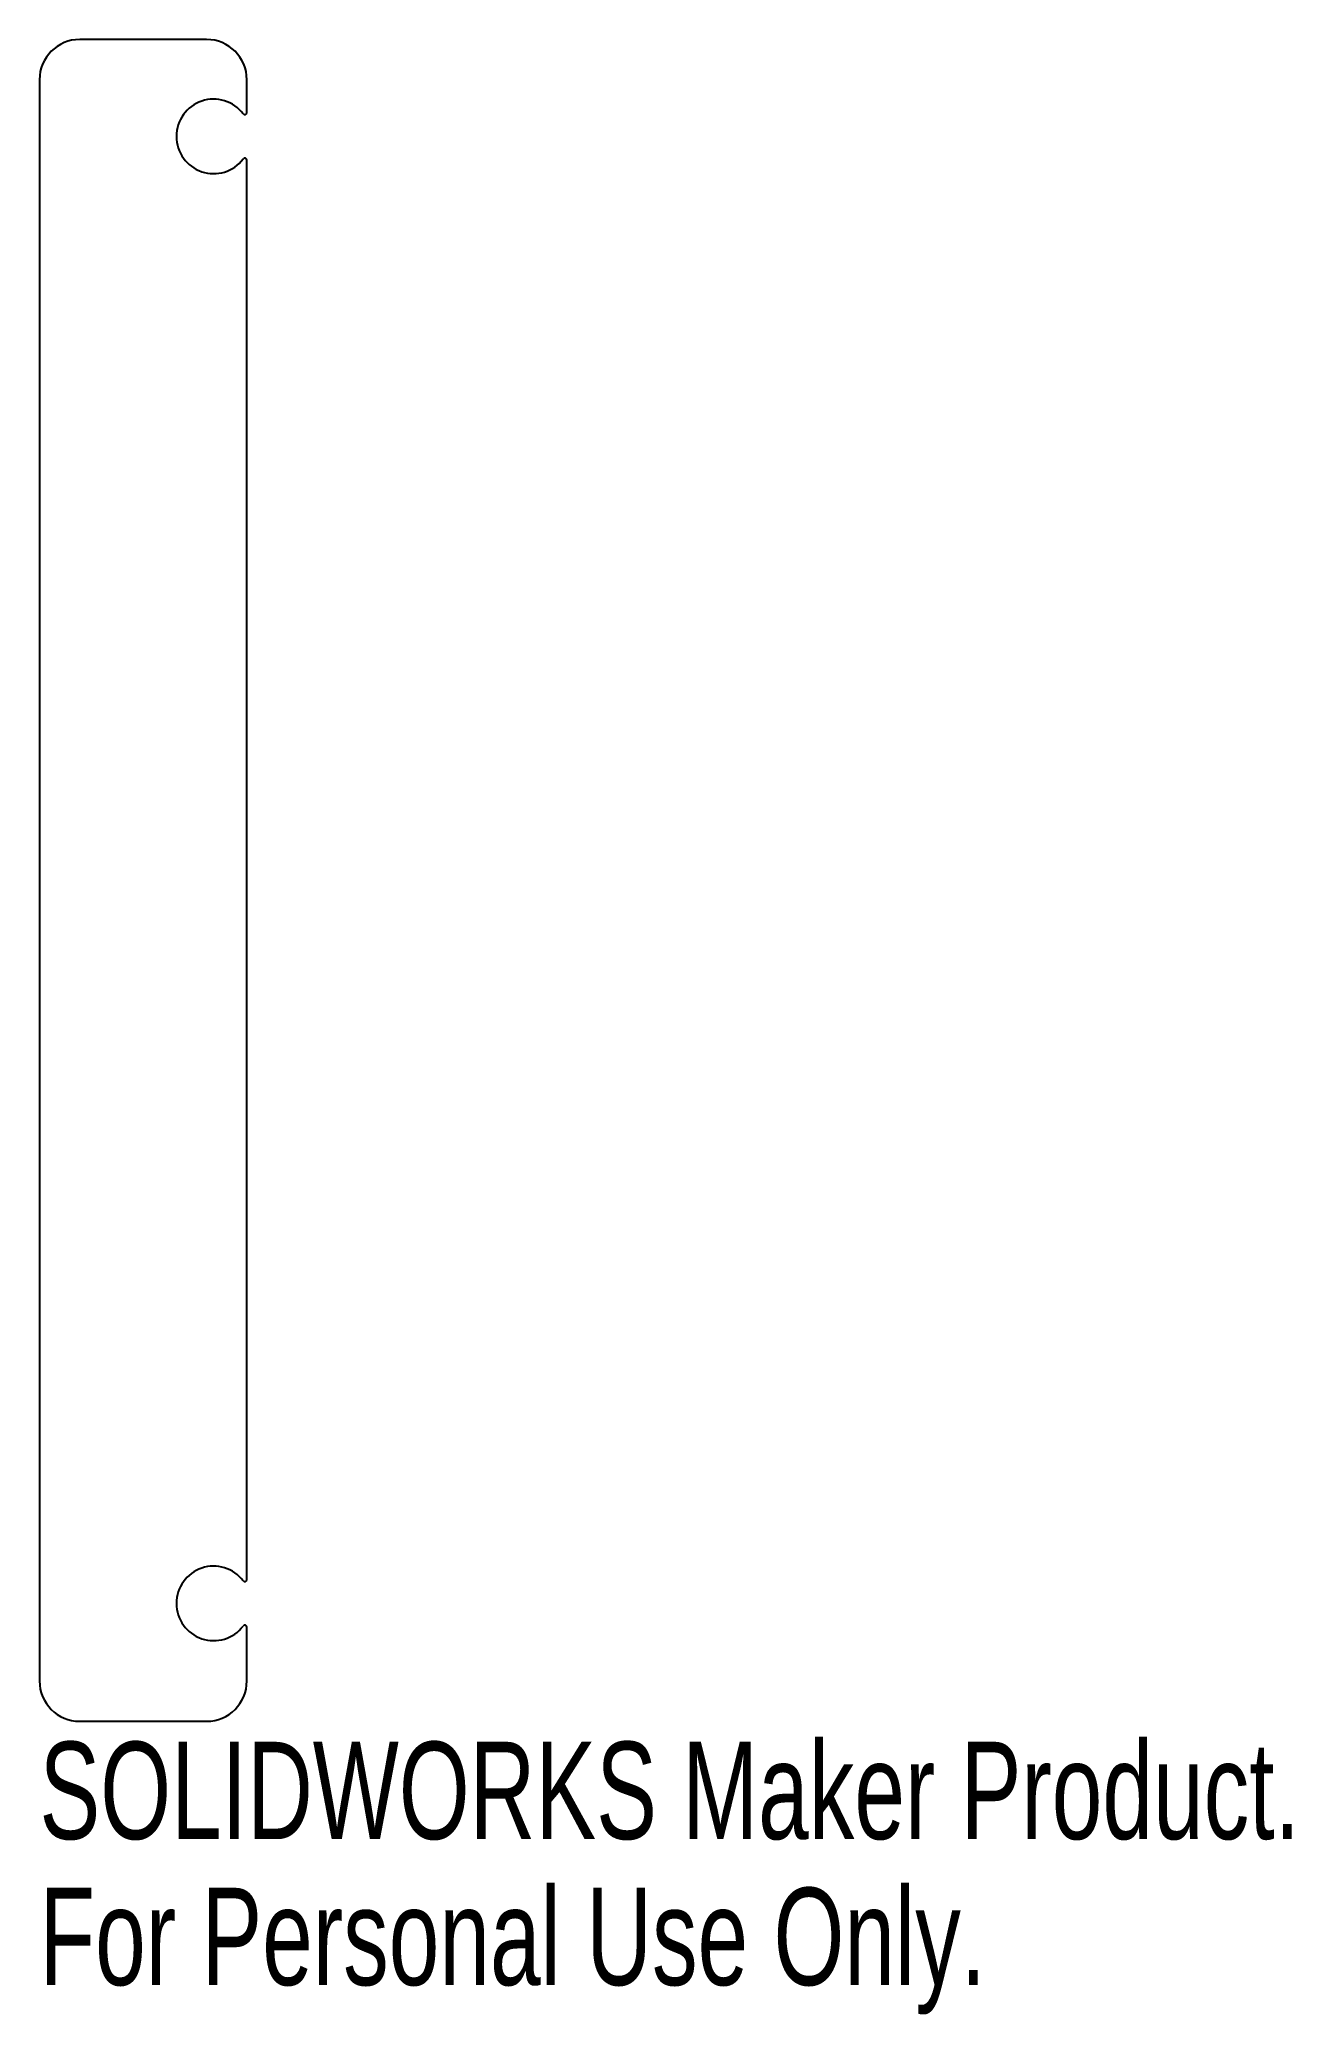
# Model space of a CAD drawing. Header units: millimetres. Extents: x 0 to 62.2, y -14.6 to 83.5.
import ezdxf

# ---------------------------------------------------------------- set-up
doc = ezdxf.new("R2010")
doc.units = ezdxf.units.MM
doc.styles.add('SLDTEXTSTYLE0', font='TXT', dxfattribs={"width": 0.7})

msp = doc.modelspace()

# ---------------------------------------------------------------- linework, layer by layer
at = {"color": 7, "linetype": 'Continuous', "lineweight": 25}
for p, q in [((8.3, 83.5), (2, 83.5)), ((0, 81.5), (0, 2)), ((10.3, 79.873), (10.3, 81.5)), ((10.3, 7.033), (10.3, 77.507)), ((10.3, 2), (10.3, 4.667)), ((2, 0), (8.3, 0))]:
    msp.add_line(p, q, dxfattribs=at)
for centre, radius, start, end in [((2, 81.5), 2, 90, 180), ((8.3, 81.5), 2, 0, 90), ((8.65, 78.69), 1.85, 37.35685, 322.64315), ((10.2, 79.873), 0.1, 217.35685, 0), ((10.2, 77.507), 0.1, 0, 142.64315), ((8.65, 5.85), 1.85, 37.35685, 322.64315), ((10.2, 7.033), 0.1, 217.35685, 0), ((10.2, 4.667), 0.1, 0, 142.64315), ((2, 2), 2, 180, 270), ((8.3, 2), 2, 270, 0)]:
    msp.add_arc(centre, radius, start, end, dxfattribs=at)

# ---------------------------------------------------------------- texts
at = {"color": 7, "linetype": 'Continuous', "char_height": 4.83362, "attachment_point": 1, "style": 'SLDTEXTSTYLE0'}
for s, insert in [('SOLIDWORKS Maker Product.', (0, -1.02)), ('For Personal Use Only.', (0, -8.27))]:
    msp.add_mtext(s, dxfattribs=dict(at, insert=insert))

doc.saveas('drawing.dxf')
